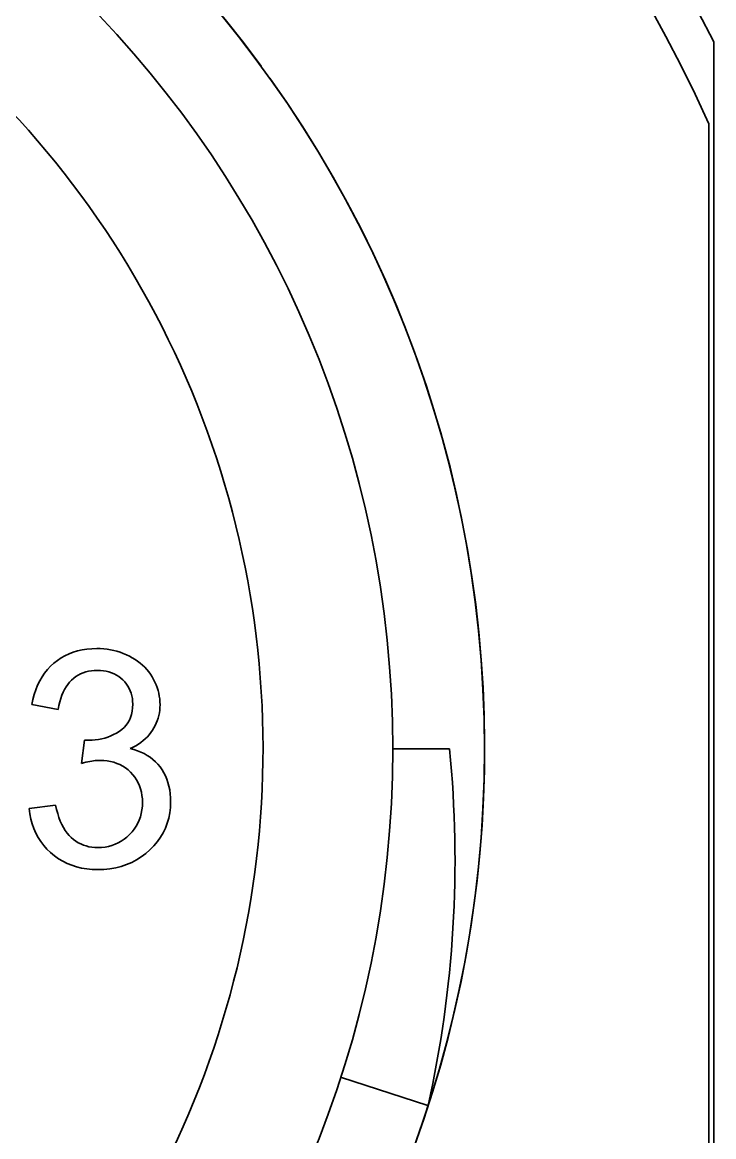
# Model space of a CAD drawing. Extents: x 23 to 417, y 3 to 294.
# Drawn here: x 245.15 to 248.4, y 79.04 to 84.27 of the extents above; entities that cross this region are included whole.
import ezdxf

# ---------------------------------------------------------------- set-up
doc = ezdxf.new("R2010")
doc.units = 0
doc.layers.get('0').update_dxf_attribs({"lineweight": 13})

msp = doc.modelspace()

# ---------------------------------------------------------------- linework, layer by layer
at = {"color": 7, "lineweight": 35, "ltscale": 0.166132}
msp.add_line((248.3967, 77.5371), (248.3967, 84.1824), dxfattribs=at)
at = {"color": 7, "lineweight": 35, "ltscale": 0.141798}
msp.add_line((248.3737, 83.7972), (248.3737, 78.1253), dxfattribs=at)
at = {"color": 7, "lineweight": 35, "ltscale": 0.000529259}
msp.add_line((245.3663, 81.3065), (245.386, 81.314), dxfattribs=at)
at = {"color": 7, "lineweight": 35, "ltscale": 0.000537263}
msp.add_line((245.386, 81.314), (245.4066, 81.3203), dxfattribs=at)
at = {"color": 7, "lineweight": 35, "ltscale": 0.000547125}
msp.add_line((245.4066, 81.3203), (245.4279, 81.3251), dxfattribs=at)
at = {"color": 7, "lineweight": 35, "ltscale": 0.000560112}
msp.add_line((245.4279, 81.3251), (245.4501, 81.3285), dxfattribs=at)
at = {"color": 7, "lineweight": 35, "ltscale": 0.000575576}
msp.add_line((245.4501, 81.3285), (245.473, 81.3306), dxfattribs=at)
at = {"color": 7, "lineweight": 35, "ltscale": 0.000593614}
msp.add_line((245.473, 81.3306), (245.4967, 81.3313), dxfattribs=at)
at = {"color": 7, "lineweight": 35, "ltscale": 0.000412465}
msp.add_line((245.4967, 81.3313), (245.5132, 81.3309), dxfattribs=at)
at = {"color": 7, "lineweight": 35, "ltscale": 0.000406669}
msp.add_line((245.5132, 81.3309), (245.5295, 81.3299), dxfattribs=at)
at = {"color": 7, "lineweight": 35, "ltscale": 0.000402072}
msp.add_line((245.5295, 81.3299), (245.5455, 81.3281), dxfattribs=at)
at = {"color": 7, "lineweight": 35, "ltscale": 0.000397537}
msp.add_line((245.5455, 81.3281), (245.5612, 81.3256), dxfattribs=at)
at = {"color": 7, "lineweight": 35, "ltscale": 0.000394648}
msp.add_line((245.5612, 81.3256), (245.5766, 81.3224), dxfattribs=at)
at = {"color": 7, "lineweight": 35, "ltscale": 0.000392014}
msp.add_line((245.5766, 81.3224), (245.5918, 81.3184), dxfattribs=at)
at = {"color": 7, "lineweight": 35, "ltscale": 0.000390809}
msp.add_line((245.5918, 81.3184), (245.6067, 81.3138), dxfattribs=at)
at = {"color": 7, "lineweight": 35, "ltscale": 0.000389886}
msp.add_line((245.6067, 81.3138), (245.6214, 81.3085), dxfattribs=at)
at = {"color": 7, "lineweight": 35, "ltscale": 0.000530772}
msp.add_line((245.2794, 81.248), (245.2951, 81.2623), dxfattribs=at)
at = {"color": 7, "lineweight": 35, "ltscale": 0.000528753}
msp.add_line((245.2951, 81.2623), (245.3117, 81.2754), dxfattribs=at)
at = {"color": 7, "lineweight": 35, "ltscale": 0.000524673}
msp.add_line((245.3117, 81.2754), (245.3291, 81.2872), dxfattribs=at)
at = {"color": 7, "lineweight": 35, "ltscale": 0.000523173}
msp.add_line((245.3291, 81.2872), (245.3473, 81.2975), dxfattribs=at)
at = {"color": 7, "lineweight": 35, "ltscale": 0.000524978}
msp.add_line((245.3473, 81.2975), (245.3663, 81.3065), dxfattribs=at)
at = {"color": 7, "lineweight": 35, "ltscale": 0.000390806}
msp.add_line((245.6214, 81.3085), (245.6358, 81.3024), dxfattribs=at)
at = {"color": 7, "lineweight": 35, "ltscale": 0.000391605}
msp.add_line((245.6358, 81.3024), (245.6499, 81.2956), dxfattribs=at)
at = {"color": 7, "lineweight": 35, "ltscale": 0.00038863}
msp.add_line((245.6499, 81.2956), (245.6636, 81.2882), dxfattribs=at)
at = {"color": 7, "lineweight": 35, "ltscale": 0.000380733}
msp.add_line((245.6636, 81.2882), (245.6766, 81.2803), dxfattribs=at)
at = {"color": 7, "lineweight": 35, "ltscale": 0.00037399}
msp.add_line((245.6766, 81.2803), (245.6889, 81.2718), dxfattribs=at)
at = {"color": 7, "lineweight": 35, "ltscale": 0.000368526}
msp.add_line((245.6889, 81.2718), (245.7006, 81.2629), dxfattribs=at)
at = {"color": 7, "lineweight": 35, "ltscale": 0.000363351}
msp.add_line((245.7006, 81.2629), (245.7117, 81.2534), dxfattribs=at)
at = {"color": 7, "lineweight": 35, "ltscale": 0.000537512}
msp.add_line((245.2395, 81.1981), (245.2517, 81.2159), dxfattribs=at)
at = {"color": 7, "lineweight": 35, "ltscale": 0.00053216}
msp.add_line((245.2517, 81.2159), (245.265, 81.2325), dxfattribs=at)
at = {"color": 7, "lineweight": 35, "ltscale": 0.000529785}
msp.add_line((245.265, 81.2325), (245.2794, 81.248), dxfattribs=at)
at = {"color": 7, "lineweight": 35, "ltscale": 0.000322162}
msp.add_line((245.4095, 81.2063), (245.3986, 81.1995), dxfattribs=at)
at = {"color": 7, "lineweight": 35, "ltscale": 0.000321392}
msp.add_line((245.4209, 81.2123), (245.4095, 81.2063), dxfattribs=at)
at = {"color": 7, "lineweight": 35, "ltscale": 0.000322717}
msp.add_line((245.4328, 81.2173), (245.4209, 81.2123), dxfattribs=at)
at = {"color": 7, "lineweight": 35, "ltscale": 0.000326002}
msp.add_line((245.4452, 81.2214), (245.4328, 81.2173), dxfattribs=at)
at = {"color": 7, "lineweight": 35, "ltscale": 0.000331079}
msp.add_line((245.458, 81.2246), (245.4452, 81.2214), dxfattribs=at)
at = {"color": 7, "lineweight": 35, "ltscale": 0.000338202}
msp.add_line((245.4714, 81.2269), (245.458, 81.2246), dxfattribs=at)
at = {"color": 7, "lineweight": 35, "ltscale": 0.000347436}
msp.add_line((245.4852, 81.2283), (245.4714, 81.2269), dxfattribs=at)
at = {"color": 7, "lineweight": 35, "ltscale": 0.00035791}
msp.add_line((245.4995, 81.2287), (245.4852, 81.2283), dxfattribs=at)
at = {"color": 7, "lineweight": 35, "ltscale": 0.000361007}
msp.add_line((245.5139, 81.2283), (245.4995, 81.2287), dxfattribs=at)
at = {"color": 7, "lineweight": 35, "ltscale": 0.000348524}
msp.add_line((245.5278, 81.2269), (245.5139, 81.2283), dxfattribs=at)
at = {"color": 7, "lineweight": 35, "ltscale": 0.000338377}
msp.add_line((245.5412, 81.2247), (245.5278, 81.2269), dxfattribs=at)
at = {"color": 7, "lineweight": 35, "ltscale": 0.000329392}
msp.add_line((245.554, 81.2215), (245.5412, 81.2247), dxfattribs=at)
at = {"color": 7, "lineweight": 35, "ltscale": 0.000322839}
msp.add_line((245.5662, 81.2175), (245.554, 81.2215), dxfattribs=at)
at = {"color": 7, "lineweight": 35, "ltscale": 0.00031816}
msp.add_line((245.5779, 81.2125), (245.5662, 81.2175), dxfattribs=at)
at = {"color": 7, "lineweight": 35, "ltscale": 0.000315515}
msp.add_line((245.5891, 81.2066), (245.5779, 81.2125), dxfattribs=at)
at = {"color": 7, "lineweight": 35, "ltscale": 0.000315022}
msp.add_line((245.5997, 81.1999), (245.5891, 81.2066), dxfattribs=at)
at = {"color": 7, "lineweight": 35, "ltscale": 0.000360425}
msp.add_line((245.7117, 81.2534), (245.7221, 81.2434), dxfattribs=at)
at = {"color": 7, "lineweight": 35, "ltscale": 0.000358201}
msp.add_line((245.7221, 81.2434), (245.7318, 81.2329), dxfattribs=at)
at = {"color": 7, "lineweight": 35, "ltscale": 0.000356897}
msp.add_line((245.7318, 81.2329), (245.7408, 81.2219), dxfattribs=at)
at = {"color": 7, "lineweight": 35, "ltscale": 0.000357085}
msp.add_line((245.7408, 81.2219), (245.7492, 81.2103), dxfattribs=at)
at = {"color": 7, "lineweight": 35, "ltscale": 0.000358763}
msp.add_line((245.7492, 81.2103), (245.757, 81.1982), dxfattribs=at)
at = {"color": 7, "lineweight": 35, "ltscale": 0.000570829}
msp.add_line((245.2101, 81.1381), (245.2187, 81.1593), dxfattribs=at)
at = {"color": 7, "lineweight": 35, "ltscale": 0.000556901}
msp.add_line((245.2187, 81.1593), (245.2285, 81.1792), dxfattribs=at)
at = {"color": 7, "lineweight": 35, "ltscale": 0.000546038}
msp.add_line((245.2285, 81.1792), (245.2395, 81.1981), dxfattribs=at)
at = {"color": 7, "lineweight": 35, "ltscale": 0.000348254}
msp.add_line((245.3602, 81.1628), (245.3522, 81.1514), dxfattribs=at)
at = {"color": 7, "lineweight": 35, "ltscale": 0.000340846}
msp.add_line((245.3689, 81.1734), (245.3602, 81.1628), dxfattribs=at)
at = {"color": 7, "lineweight": 35, "ltscale": 0.000335212}
msp.add_line((245.3782, 81.183), (245.3689, 81.1734), dxfattribs=at)
at = {"color": 7, "lineweight": 35, "ltscale": 0.000330198}
msp.add_line((245.3882, 81.1917), (245.3782, 81.183), dxfattribs=at)
at = {"color": 7, "lineweight": 35, "ltscale": 0.000325406}
msp.add_line((245.3986, 81.1995), (245.3882, 81.1917), dxfattribs=at)
at = {"color": 7, "lineweight": 35, "ltscale": 0.000317047}
msp.add_line((245.6099, 81.1922), (245.5997, 81.1999), dxfattribs=at)
at = {"color": 7, "lineweight": 35, "ltscale": 0.000320572}
msp.add_line((245.6194, 81.1837), (245.6099, 81.1922), dxfattribs=at)
at = {"color": 7, "lineweight": 35, "ltscale": 0.000319369}
msp.add_line((245.6282, 81.1744), (245.6194, 81.1837), dxfattribs=at)
at = {"color": 7, "lineweight": 35, "ltscale": 0.000313242}
msp.add_line((245.6361, 81.1647), (245.6282, 81.1744), dxfattribs=at)
at = {"color": 7, "lineweight": 35, "ltscale": 0.000308416}
msp.add_line((245.6431, 81.1545), (245.6361, 81.1647), dxfattribs=at)
at = {"color": 7, "lineweight": 35, "ltscale": 0.000306325}
msp.add_line((245.6491, 81.1439), (245.6431, 81.1545), dxfattribs=at)
at = {"color": 7, "lineweight": 35, "ltscale": 0.000356832}
msp.add_line((245.757, 81.1982), (245.764, 81.1858), dxfattribs=at)
at = {"color": 7, "lineweight": 35, "ltscale": 0.000351353}
msp.add_line((245.764, 81.1858), (245.7703, 81.1732), dxfattribs=at)
at = {"color": 7, "lineweight": 35, "ltscale": 0.00034693}
msp.add_line((245.7703, 81.1732), (245.7759, 81.1605), dxfattribs=at)
at = {"color": 7, "lineweight": 35, "ltscale": 0.000343884}
msp.add_line((245.7759, 81.1605), (245.7807, 81.1477), dxfattribs=at)
at = {"color": 7, "lineweight": 35, "ltscale": 0.000605839}
msp.add_line((245.1963, 81.0925), (245.2026, 81.1159), dxfattribs=at)
at = {"color": 7, "lineweight": 35, "ltscale": 0.000587074}
msp.add_line((245.2026, 81.1159), (245.2101, 81.1381), dxfattribs=at)
at = {"color": 7, "lineweight": 35, "ltscale": 0.000399226}
msp.add_line((245.3325, 81.1116), (245.3273, 81.0965), dxfattribs=at)
at = {"color": 7, "lineweight": 35, "ltscale": 0.000383974}
msp.add_line((245.3384, 81.1258), (245.3325, 81.1116), dxfattribs=at)
at = {"color": 7, "lineweight": 35, "ltscale": 0.000369904}
msp.add_line((245.345, 81.1391), (245.3384, 81.1258), dxfattribs=at)
at = {"color": 7, "lineweight": 35, "ltscale": 0.000358606}
msp.add_line((245.3522, 81.1514), (245.345, 81.1391), dxfattribs=at)
at = {"color": 7, "lineweight": 35, "ltscale": 0.000305916}
msp.add_line((245.6542, 81.1327), (245.6491, 81.1439), dxfattribs=at)
at = {"color": 7, "lineweight": 35, "ltscale": 0.000308454}
msp.add_line((245.6584, 81.1211), (245.6542, 81.1327), dxfattribs=at)
at = {"color": 7, "lineweight": 35, "ltscale": 0.000312681}
msp.add_line((245.6617, 81.1091), (245.6584, 81.1211), dxfattribs=at)
at = {"color": 7, "lineweight": 35, "ltscale": 0.000318908}
msp.add_line((245.664, 81.0965), (245.6617, 81.1091), dxfattribs=at)
at = {"color": 7, "lineweight": 35, "ltscale": 0.000341136}
msp.add_line((245.7807, 81.1477), (245.7848, 81.1346), dxfattribs=at)
at = {"color": 7, "lineweight": 35, "ltscale": 0.000339446}
msp.add_line((245.7848, 81.1346), (245.7881, 81.1215), dxfattribs=at)
at = {"color": 7, "lineweight": 35, "ltscale": 0.000339549}
msp.add_line((245.7881, 81.1215), (245.7907, 81.1081), dxfattribs=at)
at = {"color": 7, "lineweight": 35, "ltscale": 0.00034}
msp.add_line((245.7907, 81.1081), (245.7926, 81.0947), dxfattribs=at)
at = {"color": 7, "lineweight": 35, "ltscale": 0.000626591}
msp.add_line((245.1911, 81.0679), (245.1963, 81.0925), dxfattribs=at)
at = {"color": 7, "lineweight": 35, "ltscale": 0.003168}
msp.add_line((245.3159, 81.0458), (245.1911, 81.0679), dxfattribs=at)
at = {"color": 7, "lineweight": 35, "ltscale": 0.000452851}
msp.add_line((245.319, 81.0636), (245.3159, 81.0458), dxfattribs=at)
at = {"color": 7, "lineweight": 35, "ltscale": 0.000433823}
msp.add_line((245.3228, 81.0805), (245.319, 81.0636), dxfattribs=at)
at = {"color": 7, "lineweight": 35, "ltscale": 0.000415569}
msp.add_line((245.3273, 81.0965), (245.3228, 81.0805), dxfattribs=at)
at = {"color": 7, "lineweight": 35, "ltscale": 0.000402023}
msp.add_line((245.6633, 81.0372), (245.6652, 81.0531), dxfattribs=at)
at = {"color": 7, "lineweight": 35, "ltscale": 0.000326995}
msp.add_line((245.6654, 81.0835), (245.664, 81.0965), dxfattribs=at)
at = {"color": 7, "lineweight": 35, "ltscale": 0.000422371}
msp.add_line((245.6652, 81.0531), (245.6658, 81.07), dxfattribs=at)
at = {"color": 7, "lineweight": 35, "ltscale": 0.000337386}
msp.add_line((245.6658, 81.07), (245.6654, 81.0835), dxfattribs=at)
at = {"color": 7, "lineweight": 35, "ltscale": 0.000342186}
msp.add_line((245.7926, 81.0947), (245.7937, 81.081), dxfattribs=at)
at = {"color": 7, "lineweight": 35, "ltscale": 0.000321257}
msp.add_line((245.7937, 81.0542), (245.7926, 81.0414), dxfattribs=at)
at = {"color": 7, "lineweight": 35, "ltscale": 0.000344676}
msp.add_line((245.7937, 81.081), (245.7941, 81.0672), dxfattribs=at)
at = {"color": 7, "lineweight": 35, "ltscale": 0.000326461}
msp.add_line((245.7941, 81.0672), (245.7937, 81.0542), dxfattribs=at)
at = {"color": 7, "lineweight": 35, "ltscale": 0.000361409}
msp.add_line((245.6499, 80.9946), (245.6556, 81.0079), dxfattribs=at)
at = {"color": 7, "lineweight": 35, "ltscale": 0.00037179}
msp.add_line((245.6556, 81.0079), (245.6601, 81.0221), dxfattribs=at)
at = {"color": 7, "lineweight": 35, "ltscale": 0.000385098}
msp.add_line((245.6601, 81.0221), (245.6633, 81.0372), dxfattribs=at)
at = {"color": 7, "lineweight": 35, "ltscale": 0.000312424}
msp.add_line((245.7852, 81.0043), (245.7813, 80.9925), dxfattribs=at)
at = {"color": 7, "lineweight": 35, "ltscale": 0.000312952}
msp.add_line((245.7884, 81.0165), (245.7852, 81.0043), dxfattribs=at)
at = {"color": 7, "lineweight": 35, "ltscale": 0.000314602}
msp.add_line((245.7909, 81.0288), (245.7884, 81.0165), dxfattribs=at)
at = {"color": 7, "lineweight": 35, "ltscale": 0.000317791}
msp.add_line((245.7926, 81.0414), (245.7909, 81.0288), dxfattribs=at)
at = {"color": 7, "lineweight": 35, "ltscale": 0.000373614}
msp.add_line((245.6021, 80.9418), (245.6142, 80.9506), dxfattribs=at)
at = {"color": 7, "lineweight": 35, "ltscale": 0.000363133}
msp.add_line((245.6142, 80.9506), (245.625, 80.9602), dxfattribs=at)
at = {"color": 7, "lineweight": 35, "ltscale": 0.000356176}
msp.add_line((245.625, 80.9602), (245.6346, 80.9708), dxfattribs=at)
at = {"color": 7, "lineweight": 35, "ltscale": 0.000353906}
msp.add_line((245.6346, 80.9708), (245.6429, 80.9823), dxfattribs=at)
at = {"color": 7, "lineweight": 35, "ltscale": 0.000355462}
msp.add_line((245.6429, 80.9823), (245.6499, 80.9946), dxfattribs=at)
at = {"color": 7, "lineweight": 35, "ltscale": 0.00032311}
msp.add_line((245.7587, 80.9473), (245.7513, 80.9368), dxfattribs=at)
at = {"color": 7, "lineweight": 35, "ltscale": 0.000320671}
msp.add_line((245.7654, 80.9583), (245.7587, 80.9473), dxfattribs=at)
at = {"color": 7, "lineweight": 35, "ltscale": 0.00031698}
msp.add_line((245.7714, 80.9694), (245.7654, 80.9583), dxfattribs=at)
at = {"color": 7, "lineweight": 35, "ltscale": 0.000314541}
msp.add_line((245.7767, 80.9808), (245.7714, 80.9694), dxfattribs=at)
at = {"color": 7, "lineweight": 35, "ltscale": 0.000312501}
msp.add_line((245.7813, 80.9925), (245.7767, 80.9808), dxfattribs=at)
at = {"color": 7, "lineweight": 35, "ltscale": 0.002759}
msp.add_line((245.4247, 80.7921), (245.4385, 80.9016), dxfattribs=at)
at = {"color": 7, "lineweight": 35, "ltscale": 6.12157e-05}
msp.add_line((245.4385, 80.9016), (245.441, 80.9013), dxfattribs=at)
at = {"color": 7, "lineweight": 35, "ltscale": 5.91891e-05}
msp.add_line((245.441, 80.9013), (245.4433, 80.9011), dxfattribs=at)
at = {"color": 7, "lineweight": 35, "ltscale": 5.647e-05}
msp.add_line((245.4433, 80.9011), (245.4456, 80.9009), dxfattribs=at)
at = {"color": 7, "lineweight": 35, "ltscale": 5.40421e-05}
msp.add_line((245.4456, 80.9009), (245.4477, 80.9007), dxfattribs=at)
at = {"color": 7, "lineweight": 35, "ltscale": 5.16829e-05}
msp.add_line((245.4477, 80.9007), (245.4498, 80.9006), dxfattribs=at)
at = {"color": 7, "lineweight": 35, "ltscale": 4.89424e-05}
msp.add_line((245.4498, 80.9006), (245.4517, 80.9004), dxfattribs=at)
at = {"color": 7, "lineweight": 35, "ltscale": 4.69671e-05}
msp.add_line((245.4517, 80.9004), (245.4536, 80.9003), dxfattribs=at)
at = {"color": 7, "lineweight": 35, "ltscale": 4.41978e-05}
msp.add_line((245.4536, 80.9003), (245.4554, 80.9003), dxfattribs=at)
at = {"color": 7, "lineweight": 35, "ltscale": 4.14939e-05}
msp.add_line((245.4554, 80.9003), (245.457, 80.9002), dxfattribs=at)
at = {"color": 7, "lineweight": 35, "ltscale": 3.95499e-05}
msp.add_line((245.457, 80.9002), (245.4586, 80.9002), dxfattribs=at)
at = {"color": 7, "lineweight": 35, "ltscale": 0.000394677}
msp.add_line((245.4586, 80.9002), (245.4744, 80.9006), dxfattribs=at)
at = {"color": 7, "lineweight": 35, "ltscale": 0.000387683}
msp.add_line((245.4744, 80.9006), (245.4899, 80.9019), dxfattribs=at)
at = {"color": 7, "lineweight": 35, "ltscale": 0.000382209}
msp.add_line((245.4899, 80.9019), (245.505, 80.904), dxfattribs=at)
at = {"color": 7, "lineweight": 35, "ltscale": 0.000377608}
msp.add_line((245.505, 80.904), (245.5198, 80.9069), dxfattribs=at)
at = {"color": 7, "lineweight": 35, "ltscale": 0.000374593}
msp.add_line((245.5198, 80.9069), (245.5343, 80.9106), dxfattribs=at)
at = {"color": 7, "lineweight": 35, "ltscale": 0.000372607}
msp.add_line((245.5343, 80.9106), (245.5485, 80.9152), dxfattribs=at)
at = {"color": 7, "lineweight": 35, "ltscale": 0.000371978}
msp.add_line((245.5485, 80.9152), (245.5624, 80.9206), dxfattribs=at)
at = {"color": 7, "lineweight": 35, "ltscale": 0.000372848}
msp.add_line((245.5624, 80.9206), (245.5759, 80.9268), dxfattribs=at)
at = {"color": 7, "lineweight": 35, "ltscale": 0.000375216}
msp.add_line((245.5759, 80.9268), (245.5892, 80.9339), dxfattribs=at)
at = {"color": 7, "lineweight": 35, "ltscale": 0.00037854}
msp.add_line((245.5892, 80.9339), (245.6021, 80.9418), dxfattribs=at)
at = {"color": 7, "lineweight": 35, "ltscale": 0.000348562}
msp.add_line((245.7041, 80.8905), (245.6926, 80.8825), dxfattribs=at)
at = {"color": 7, "lineweight": 35, "ltscale": 0.000341707}
msp.add_line((245.7149, 80.8988), (245.7041, 80.8905), dxfattribs=at)
at = {"color": 7, "lineweight": 35, "ltscale": 0.000335699}
msp.add_line((245.725, 80.9077), (245.7149, 80.8988), dxfattribs=at)
at = {"color": 7, "lineweight": 35, "ltscale": 0.000330798}
msp.add_line((245.7345, 80.9169), (245.725, 80.9077), dxfattribs=at)
at = {"color": 7, "lineweight": 35, "ltscale": 0.000326824}
msp.add_line((245.7432, 80.9266), (245.7345, 80.9169), dxfattribs=at)
at = {"color": 7, "lineweight": 35, "ltscale": 0.000324307}
msp.add_line((245.7513, 80.9368), (245.7432, 80.9266), dxfattribs=at)
at = {"color": 7, "lineweight": 35, "ltscale": 0.000376485}
msp.add_line((245.6676, 80.868), (245.6541, 80.8614), dxfattribs=at)
at = {"color": 7, "lineweight": 35, "ltscale": 0.000455452}
msp.add_line((245.6541, 80.8614), (245.6717, 80.8568), dxfattribs=at)
at = {"color": 7, "lineweight": 35, "ltscale": 0.000365973}
msp.add_line((245.6804, 80.8751), (245.6676, 80.868), dxfattribs=at)
at = {"color": 7, "lineweight": 35, "ltscale": 0.000442098}
msp.add_line((245.6717, 80.8568), (245.6885, 80.8513), dxfattribs=at)
at = {"color": 7, "lineweight": 35, "ltscale": 0.00035722}
msp.add_line((245.6926, 80.8825), (245.6804, 80.8751), dxfattribs=at)
at = {"color": 7, "lineweight": 35, "ltscale": 0.000431028}
msp.add_line((245.6885, 80.8513), (245.7045, 80.8449), dxfattribs=at)
at = {"color": 7, "lineweight": 35, "ltscale": 0.00042159}
msp.add_line((245.7045, 80.8449), (245.7197, 80.8376), dxfattribs=at)
at = {"color": 7, "lineweight": 35, "ltscale": 0.006675}
msp.add_line((247.1548, 80.8597), (246.8878, 80.8597), dxfattribs=at)
at = {"color": 7, "lineweight": 35, "ltscale": 0.00026743}
msp.add_line((245.435, 80.7947), (245.4247, 80.7921), dxfattribs=at)
at = {"color": 7, "lineweight": 35, "ltscale": 0.000257203}
msp.add_line((245.445, 80.7971), (245.435, 80.7947), dxfattribs=at)
at = {"color": 7, "lineweight": 35, "ltscale": 0.000247057}
msp.add_line((245.4547, 80.7992), (245.445, 80.7971), dxfattribs=at)
at = {"color": 7, "lineweight": 35, "ltscale": 0.000237616}
msp.add_line((245.464, 80.801), (245.4547, 80.7992), dxfattribs=at)
at = {"color": 7, "lineweight": 35, "ltscale": 0.000227599}
msp.add_line((245.473, 80.8025), (245.464, 80.801), dxfattribs=at)
at = {"color": 7, "lineweight": 35, "ltscale": 0.000217768}
msp.add_line((245.4816, 80.8038), (245.473, 80.8025), dxfattribs=at)
at = {"color": 7, "lineweight": 35, "ltscale": 0.000208349}
msp.add_line((245.4899, 80.8047), (245.4816, 80.8038), dxfattribs=at)
at = {"color": 7, "lineweight": 35, "ltscale": 0.000199191}
msp.add_line((245.4978, 80.8054), (245.4899, 80.8047), dxfattribs=at)
at = {"color": 7, "lineweight": 35, "ltscale": 0.000190204}
msp.add_line((245.5054, 80.8058), (245.4978, 80.8054), dxfattribs=at)
at = {"color": 7, "lineweight": 35, "ltscale": 0.000181034}
msp.add_line((245.5127, 80.806), (245.5054, 80.8058), dxfattribs=at)
at = {"color": 7, "lineweight": 35, "ltscale": 0.00042578}
msp.add_line((245.5297, 80.8054), (245.5127, 80.806), dxfattribs=at)
at = {"color": 7, "lineweight": 35, "ltscale": 0.000412189}
msp.add_line((245.5461, 80.8037), (245.5297, 80.8054), dxfattribs=at)
at = {"color": 7, "lineweight": 35, "ltscale": 0.000401436}
msp.add_line((245.5619, 80.8009), (245.5461, 80.8037), dxfattribs=at)
at = {"color": 7, "lineweight": 35, "ltscale": 0.000392162}
msp.add_line((245.5771, 80.797), (245.5619, 80.8009), dxfattribs=at)
at = {"color": 7, "lineweight": 35, "ltscale": 0.000385372}
msp.add_line((245.5917, 80.792), (245.5771, 80.797), dxfattribs=at)
at = {"color": 7, "lineweight": 35, "ltscale": 0.000381434}
msp.add_line((245.6057, 80.7859), (245.5917, 80.792), dxfattribs=at)
at = {"color": 7, "lineweight": 35, "ltscale": 0.000380148}
msp.add_line((245.619, 80.7786), (245.6057, 80.7859), dxfattribs=at)
at = {"color": 7, "lineweight": 35, "ltscale": 0.000414141}
msp.add_line((245.7197, 80.8376), (245.7341, 80.8294), dxfattribs=at)
at = {"color": 7, "lineweight": 35, "ltscale": 0.000408578}
msp.add_line((245.7341, 80.8294), (245.7477, 80.8204), dxfattribs=at)
at = {"color": 7, "lineweight": 35, "ltscale": 0.000405413}
msp.add_line((245.7477, 80.8204), (245.7605, 80.8104), dxfattribs=at)
at = {"color": 7, "lineweight": 35, "ltscale": 0.000404432}
msp.add_line((245.7605, 80.8104), (245.7725, 80.7995), dxfattribs=at)
at = {"color": 7, "lineweight": 35, "ltscale": 0.000406016}
msp.add_line((245.7725, 80.7995), (245.7837, 80.7878), dxfattribs=at)
at = {"color": 7, "lineweight": 35, "ltscale": 0.000409198}
msp.add_line((245.7837, 80.7878), (245.7941, 80.7751), dxfattribs=at)
at = {"color": 7, "lineweight": 35, "ltscale": 0.000381508}
msp.add_line((245.6318, 80.7703), (245.619, 80.7786), dxfattribs=at)
at = {"color": 7, "lineweight": 35, "ltscale": 0.000384936}
msp.add_line((245.6439, 80.7608), (245.6318, 80.7703), dxfattribs=at)
at = {"color": 7, "lineweight": 35, "ltscale": 0.000391687}
msp.add_line((245.6555, 80.7502), (245.6439, 80.7608), dxfattribs=at)
at = {"color": 7, "lineweight": 35, "ltscale": 0.000391322}
msp.add_line((245.6661, 80.7387), (245.6555, 80.7502), dxfattribs=at)
at = {"color": 7, "lineweight": 35, "ltscale": 0.000384375}
msp.add_line((245.6757, 80.7267), (245.6661, 80.7387), dxfattribs=at)
at = {"color": 7, "lineweight": 35, "ltscale": 0.000410765}
msp.add_line((245.7941, 80.7751), (245.8035, 80.7617), dxfattribs=at)
at = {"color": 7, "lineweight": 35, "ltscale": 0.000410847}
msp.add_line((245.8035, 80.7617), (245.812, 80.7476), dxfattribs=at)
at = {"color": 7, "lineweight": 35, "ltscale": 0.000413733}
msp.add_line((245.812, 80.7476), (245.8195, 80.7329), dxfattribs=at)
at = {"color": 7, "lineweight": 35, "ltscale": 0.000380413}
msp.add_line((245.6841, 80.714), (245.6757, 80.7267), dxfattribs=at)
at = {"color": 7, "lineweight": 35, "ltscale": 0.000378497}
msp.add_line((245.6914, 80.7007), (245.6841, 80.714), dxfattribs=at)
at = {"color": 7, "lineweight": 35, "ltscale": 0.00037977}
msp.add_line((245.6976, 80.6868), (245.6914, 80.7007), dxfattribs=at)
at = {"color": 7, "lineweight": 35, "ltscale": 0.000383414}
msp.add_line((245.7026, 80.6724), (245.6976, 80.6868), dxfattribs=at)
at = {"color": 7, "lineweight": 35, "ltscale": 0.000417715}
msp.add_line((245.8195, 80.7329), (245.826, 80.7175), dxfattribs=at)
at = {"color": 7, "lineweight": 35, "ltscale": 0.00042432}
msp.add_line((245.826, 80.7175), (245.8315, 80.7014), dxfattribs=at)
at = {"color": 7, "lineweight": 35, "ltscale": 0.000432946}
msp.add_line((245.8315, 80.7014), (245.836, 80.6847), dxfattribs=at)
at = {"color": 7, "lineweight": 35, "ltscale": 0.000443211}
msp.add_line((245.836, 80.6847), (245.8395, 80.6673), dxfattribs=at)
at = {"color": 7, "lineweight": 35, "ltscale": 0.000389288}
msp.add_line((245.7065, 80.6573), (245.7026, 80.6724), dxfattribs=at)
at = {"color": 7, "lineweight": 35, "ltscale": 0.000398051}
msp.add_line((245.7093, 80.6416), (245.7065, 80.6573), dxfattribs=at)
at = {"color": 7, "lineweight": 35, "ltscale": 0.000409524}
msp.add_line((245.711, 80.6253), (245.7093, 80.6416), dxfattribs=at)
at = {"color": 7, "lineweight": 35, "ltscale": 0.000455048}
msp.add_line((245.8395, 80.6673), (245.842, 80.6493), dxfattribs=at)
at = {"color": 7, "lineweight": 35, "ltscale": 0.000468888}
msp.add_line((245.842, 80.6493), (245.8435, 80.6306), dxfattribs=at)
at = {"color": 7, "lineweight": 35, "ltscale": 0.000483852}
msp.add_line((245.8435, 80.6306), (245.844, 80.6112), dxfattribs=at)
at = {"color": 7, "lineweight": 35, "ltscale": 0.003146}
msp.add_line((245.1786, 80.5793), (245.3034, 80.596), dxfattribs=at)
at = {"color": 7, "lineweight": 35, "ltscale": 0.000627298}
msp.add_line((245.1819, 80.5545), (245.1786, 80.5793), dxfattribs=at)
at = {"color": 7, "lineweight": 35, "ltscale": 0.000527793}
msp.add_line((245.3034, 80.596), (245.308, 80.5754), dxfattribs=at)
at = {"color": 7, "lineweight": 35, "ltscale": 0.000431082}
msp.add_line((245.7092, 80.5736), (245.711, 80.5907), dxfattribs=at)
at = {"color": 7, "lineweight": 35, "ltscale": 0.000422302}
msp.add_line((245.7116, 80.6084), (245.711, 80.6253), dxfattribs=at)
at = {"color": 7, "lineweight": 35, "ltscale": 0.00044364}
msp.add_line((245.711, 80.5907), (245.7116, 80.6084), dxfattribs=at)
at = {"color": 7, "lineweight": 35, "ltscale": 0.000639016}
msp.add_line((245.843, 80.585), (245.8401, 80.5596), dxfattribs=at)
at = {"color": 7, "lineweight": 35, "ltscale": 0.000655811}
msp.add_line((245.844, 80.6112), (245.843, 80.585), dxfattribs=at)
at = {"color": 7, "lineweight": 35, "ltscale": 0.000610589}
msp.add_line((245.1867, 80.5305), (245.1819, 80.5545), dxfattribs=at)
at = {"color": 7, "lineweight": 35, "ltscale": 0.000596294}
msp.add_line((245.193, 80.5075), (245.1867, 80.5305), dxfattribs=at)
at = {"color": 7, "lineweight": 35, "ltscale": 0.000503074}
msp.add_line((245.308, 80.5754), (245.3132, 80.5559), dxfattribs=at)
at = {"color": 7, "lineweight": 35, "ltscale": 0.000478753}
msp.add_line((245.3132, 80.5559), (245.319, 80.5377), dxfattribs=at)
at = {"color": 7, "lineweight": 35, "ltscale": 0.000455398}
msp.add_line((245.319, 80.5377), (245.3254, 80.5206), dxfattribs=at)
at = {"color": 7, "lineweight": 35, "ltscale": 0.000406286}
msp.add_line((245.6898, 80.5108), (245.6964, 80.5256), dxfattribs=at)
at = {"color": 7, "lineweight": 35, "ltscale": 0.000408325}
msp.add_line((245.6964, 80.5256), (245.7019, 80.541), dxfattribs=at)
at = {"color": 7, "lineweight": 35, "ltscale": 0.000413439}
msp.add_line((245.7019, 80.541), (245.7061, 80.557), dxfattribs=at)
at = {"color": 7, "lineweight": 35, "ltscale": 0.000420789}
msp.add_line((245.7061, 80.557), (245.7092, 80.5736), dxfattribs=at)
at = {"color": 7, "lineweight": 35, "ltscale": 0.000617905}
msp.add_line((245.8352, 80.535), (245.8284, 80.5113), dxfattribs=at)
at = {"color": 7, "lineweight": 35, "ltscale": 0.000626561}
msp.add_line((245.8401, 80.5596), (245.8352, 80.535), dxfattribs=at)
at = {"color": 7, "lineweight": 35, "ltscale": 0.000585334}
msp.add_line((245.2008, 80.4854), (245.193, 80.5075), dxfattribs=at)
at = {"color": 7, "lineweight": 35, "ltscale": 0.00057713}
msp.add_line((245.2101, 80.4643), (245.2008, 80.4854), dxfattribs=at)
at = {"color": 7, "lineweight": 35, "ltscale": 0.000433819}
msp.add_line((245.3254, 80.5206), (245.3324, 80.5047), dxfattribs=at)
at = {"color": 7, "lineweight": 35, "ltscale": 0.000413429}
msp.add_line((245.3324, 80.5047), (245.34, 80.4901), dxfattribs=at)
at = {"color": 7, "lineweight": 35, "ltscale": 0.000395172}
msp.add_line((245.34, 80.4901), (245.3482, 80.4766), dxfattribs=at)
at = {"color": 7, "lineweight": 35, "ltscale": 0.000378889}
msp.add_line((245.3482, 80.4766), (245.3571, 80.4642), dxfattribs=at)
at = {"color": 7, "lineweight": 35, "ltscale": 0.00041616}
msp.add_line((245.6625, 80.4699), (245.6728, 80.4829), dxfattribs=at)
at = {"color": 7, "lineweight": 35, "ltscale": 0.000410304}
msp.add_line((245.6728, 80.4829), (245.6819, 80.4966), dxfattribs=at)
at = {"color": 7, "lineweight": 35, "ltscale": 0.000406814}
msp.add_line((245.6819, 80.4966), (245.6898, 80.5108), dxfattribs=at)
at = {"color": 7, "lineweight": 35, "ltscale": 0.000614859}
msp.add_line((245.8197, 80.4883), (245.809, 80.4661), dxfattribs=at)
at = {"color": 7, "lineweight": 35, "ltscale": 0.000614448}
msp.add_line((245.8284, 80.5113), (245.8197, 80.4883), dxfattribs=at)
at = {"color": 7, "lineweight": 35, "ltscale": 0.000572747}
msp.add_line((245.2209, 80.4441), (245.2101, 80.4643), dxfattribs=at)
at = {"color": 7, "lineweight": 35, "ltscale": 0.000571826}
msp.add_line((245.2333, 80.4249), (245.2209, 80.4441), dxfattribs=at)
at = {"color": 7, "lineweight": 35, "ltscale": 0.000574023}
msp.add_line((245.2472, 80.4066), (245.2333, 80.4249), dxfattribs=at)
at = {"color": 7, "lineweight": 35, "ltscale": 0.000364644}
msp.add_line((245.3571, 80.4642), (245.3665, 80.4531), dxfattribs=at)
at = {"color": 7, "lineweight": 35, "ltscale": 0.000353268}
msp.add_line((245.3665, 80.4531), (245.3765, 80.4432), dxfattribs=at)
at = {"color": 7, "lineweight": 35, "ltscale": 0.000344637}
msp.add_line((245.3765, 80.4432), (245.387, 80.4343), dxfattribs=at)
at = {"color": 7, "lineweight": 35, "ltscale": 0.000339479}
msp.add_line((245.387, 80.4343), (245.3981, 80.4263), dxfattribs=at)
at = {"color": 7, "lineweight": 35, "ltscale": 0.000335959}
msp.add_line((245.3981, 80.4263), (245.4095, 80.4193), dxfattribs=at)
at = {"color": 7, "lineweight": 35, "ltscale": 0.000333838}
msp.add_line((245.4095, 80.4193), (245.4214, 80.4132), dxfattribs=at)
at = {"color": 7, "lineweight": 35, "ltscale": 0.000403142}
msp.add_line((245.598, 80.4183), (245.6121, 80.4263), dxfattribs=at)
at = {"color": 7, "lineweight": 35, "ltscale": 0.000407737}
msp.add_line((245.6121, 80.4263), (245.6256, 80.4354), dxfattribs=at)
at = {"color": 7, "lineweight": 35, "ltscale": 0.000414695}
msp.add_line((245.6256, 80.4354), (245.6385, 80.4458), dxfattribs=at)
at = {"color": 7, "lineweight": 35, "ltscale": 0.000424467}
msp.add_line((245.6385, 80.4458), (245.6509, 80.4574), dxfattribs=at)
at = {"color": 7, "lineweight": 35, "ltscale": 0.000424567}
msp.add_line((245.6509, 80.4574), (245.6625, 80.4699), dxfattribs=at)
at = {"color": 7, "lineweight": 35, "ltscale": 0.000642718}
msp.add_line((245.7819, 80.4243), (245.7654, 80.4045), dxfattribs=at)
at = {"color": 7, "lineweight": 35, "ltscale": 0.000629417}
msp.add_line((245.7964, 80.4448), (245.7819, 80.4243), dxfattribs=at)
at = {"color": 7, "lineweight": 35, "ltscale": 0.000619438}
msp.add_line((245.809, 80.4661), (245.7964, 80.4448), dxfattribs=at)
at = {"color": 7, "lineweight": 35, "ltscale": 0.000580128}
msp.add_line((245.2626, 80.3892), (245.2472, 80.4066), dxfattribs=at)
at = {"color": 7, "lineweight": 35, "ltscale": 0.000588995}
msp.add_line((245.2795, 80.3728), (245.2626, 80.3892), dxfattribs=at)
at = {"color": 7, "lineweight": 35, "ltscale": 0.000590485}
msp.add_line((245.2976, 80.3577), (245.2795, 80.3728), dxfattribs=at)
at = {"color": 7, "lineweight": 35, "ltscale": 0.00033462}
msp.add_line((245.4214, 80.4132), (245.4338, 80.4081), dxfattribs=at)
at = {"color": 7, "lineweight": 35, "ltscale": 0.000337049}
msp.add_line((245.4338, 80.4081), (245.4466, 80.4039), dxfattribs=at)
at = {"color": 7, "lineweight": 35, "ltscale": 0.000341313}
msp.add_line((245.4466, 80.4039), (245.4598, 80.4006), dxfattribs=at)
at = {"color": 7, "lineweight": 35, "ltscale": 0.000347583}
msp.add_line((245.4598, 80.4006), (245.4735, 80.3982), dxfattribs=at)
at = {"color": 7, "lineweight": 35, "ltscale": 0.000355587}
msp.add_line((245.4735, 80.3982), (245.4877, 80.3968), dxfattribs=at)
at = {"color": 7, "lineweight": 35, "ltscale": 0.00036526}
msp.add_line((245.4877, 80.3968), (245.5023, 80.3964), dxfattribs=at)
at = {"color": 7, "lineweight": 35, "ltscale": 0.000433587}
msp.add_line((245.5023, 80.3964), (245.5196, 80.397), dxfattribs=at)
at = {"color": 7, "lineweight": 35, "ltscale": 0.00042222}
msp.add_line((245.5196, 80.397), (245.5364, 80.3988), dxfattribs=at)
at = {"color": 7, "lineweight": 35, "ltscale": 0.000412911}
msp.add_line((245.5364, 80.3988), (245.5526, 80.4019), dxfattribs=at)
at = {"color": 7, "lineweight": 35, "ltscale": 0.000406449}
msp.add_line((245.5526, 80.4019), (245.5683, 80.4061), dxfattribs=at)
at = {"color": 7, "lineweight": 35, "ltscale": 0.000402366}
msp.add_line((245.5683, 80.4061), (245.5835, 80.4116), dxfattribs=at)
at = {"color": 7, "lineweight": 35, "ltscale": 0.000401475}
msp.add_line((245.5835, 80.4116), (245.598, 80.4183), dxfattribs=at)
at = {"color": 7, "lineweight": 35, "ltscale": 0.000654919}
msp.add_line((245.727, 80.3681), (245.7061, 80.3523), dxfattribs=at)
at = {"color": 7, "lineweight": 35, "ltscale": 0.00066423}
msp.add_line((245.7469, 80.3856), (245.727, 80.3681), dxfattribs=at)
at = {"color": 7, "lineweight": 35, "ltscale": 0.000659974}
msp.add_line((245.7654, 80.4045), (245.7469, 80.3856), dxfattribs=at)
at = {"color": 7, "lineweight": 35, "ltscale": 0.000584158}
msp.add_line((245.3166, 80.3441), (245.2976, 80.3577), dxfattribs=at)
at = {"color": 7, "lineweight": 35, "ltscale": 0.000581143}
msp.add_line((245.3366, 80.3322), (245.3166, 80.3441), dxfattribs=at)
at = {"color": 7, "lineweight": 35, "ltscale": 0.000582207}
msp.add_line((245.3574, 80.3218), (245.3366, 80.3322), dxfattribs=at)
at = {"color": 7, "lineweight": 35, "ltscale": 0.000586575}
msp.add_line((245.3792, 80.313), (245.3574, 80.3218), dxfattribs=at)
at = {"color": 7, "lineweight": 35, "ltscale": 0.000659603}
msp.add_line((245.6371, 80.3162), (245.612, 80.3079), dxfattribs=at)
at = {"color": 7, "lineweight": 35, "ltscale": 0.000652349}
msp.add_line((245.6611, 80.3264), (245.6371, 80.3162), dxfattribs=at)
at = {"color": 7, "lineweight": 35, "ltscale": 0.000648688}
msp.add_line((245.6841, 80.3384), (245.6611, 80.3264), dxfattribs=at)
at = {"color": 7, "lineweight": 35, "ltscale": 0.000649577}
msp.add_line((245.7061, 80.3523), (245.6841, 80.3384), dxfattribs=at)
at = {"color": 7, "lineweight": 35, "ltscale": 0.000594361}
msp.add_line((245.4019, 80.3059), (245.3792, 80.313), dxfattribs=at)
at = {"color": 7, "lineweight": 35, "ltscale": 0.000605399}
msp.add_line((245.4254, 80.3003), (245.4019, 80.3059), dxfattribs=at)
at = {"color": 7, "lineweight": 35, "ltscale": 0.000620419}
msp.add_line((245.4499, 80.2963), (245.4254, 80.3003), dxfattribs=at)
at = {"color": 7, "lineweight": 35, "ltscale": 0.000637268}
msp.add_line((245.4753, 80.2939), (245.4499, 80.2963), dxfattribs=at)
at = {"color": 7, "lineweight": 35, "ltscale": 0.000658004}
msp.add_line((245.5016, 80.2931), (245.4753, 80.2939), dxfattribs=at)
at = {"color": 7, "lineweight": 35, "ltscale": 0.000728984}
msp.add_line((245.5307, 80.294), (245.5016, 80.2931), dxfattribs=at)
at = {"color": 7, "lineweight": 35, "ltscale": 0.000706486}
msp.add_line((245.5589, 80.2968), (245.5307, 80.294), dxfattribs=at)
at = {"color": 7, "lineweight": 35, "ltscale": 0.000687307}
msp.add_line((245.586, 80.3014), (245.5589, 80.2968), dxfattribs=at)
at = {"color": 7, "lineweight": 35, "ltscale": 0.000671744}
msp.add_line((245.612, 80.3079), (245.586, 80.3014), dxfattribs=at)
at = {"color": 7, "lineweight": 35, "ltscale": 0.010794}
msp.add_line((247.0536, 79.1842), (246.643, 79.3176), dxfattribs=at)
at = {"color": 7, "lineweight": 35}
for radius in [5.4224, 5.4224, 4.9911]:
    msp.add_circle((241.8967, 80.8597), radius, dxfattribs=at)
for centre, radius, start, end in [((241.8967, 80.8597), 7.3, 27.07507, 332.92493), ((241.8967, 80.8597), 7.112, 24.39575, 100.44058), ((241.8967, 80.8597), 7.112, 100.44071, 335.60425), ((241.8967, 80.8597), 5.4229, 36.2549, 215.5165), ((241.8967, 80.8597), 4.3815, 326.5526, 436.807), ((241.8967, 80.8597), 5.4229, 216.2731, 395.5317), ((241.8607, 80.3372), 5.3199, 347.4799, 365.6366)]:
    msp.add_arc(centre, radius, start, end, dxfattribs=at)

doc.saveas('drawing.dxf')
